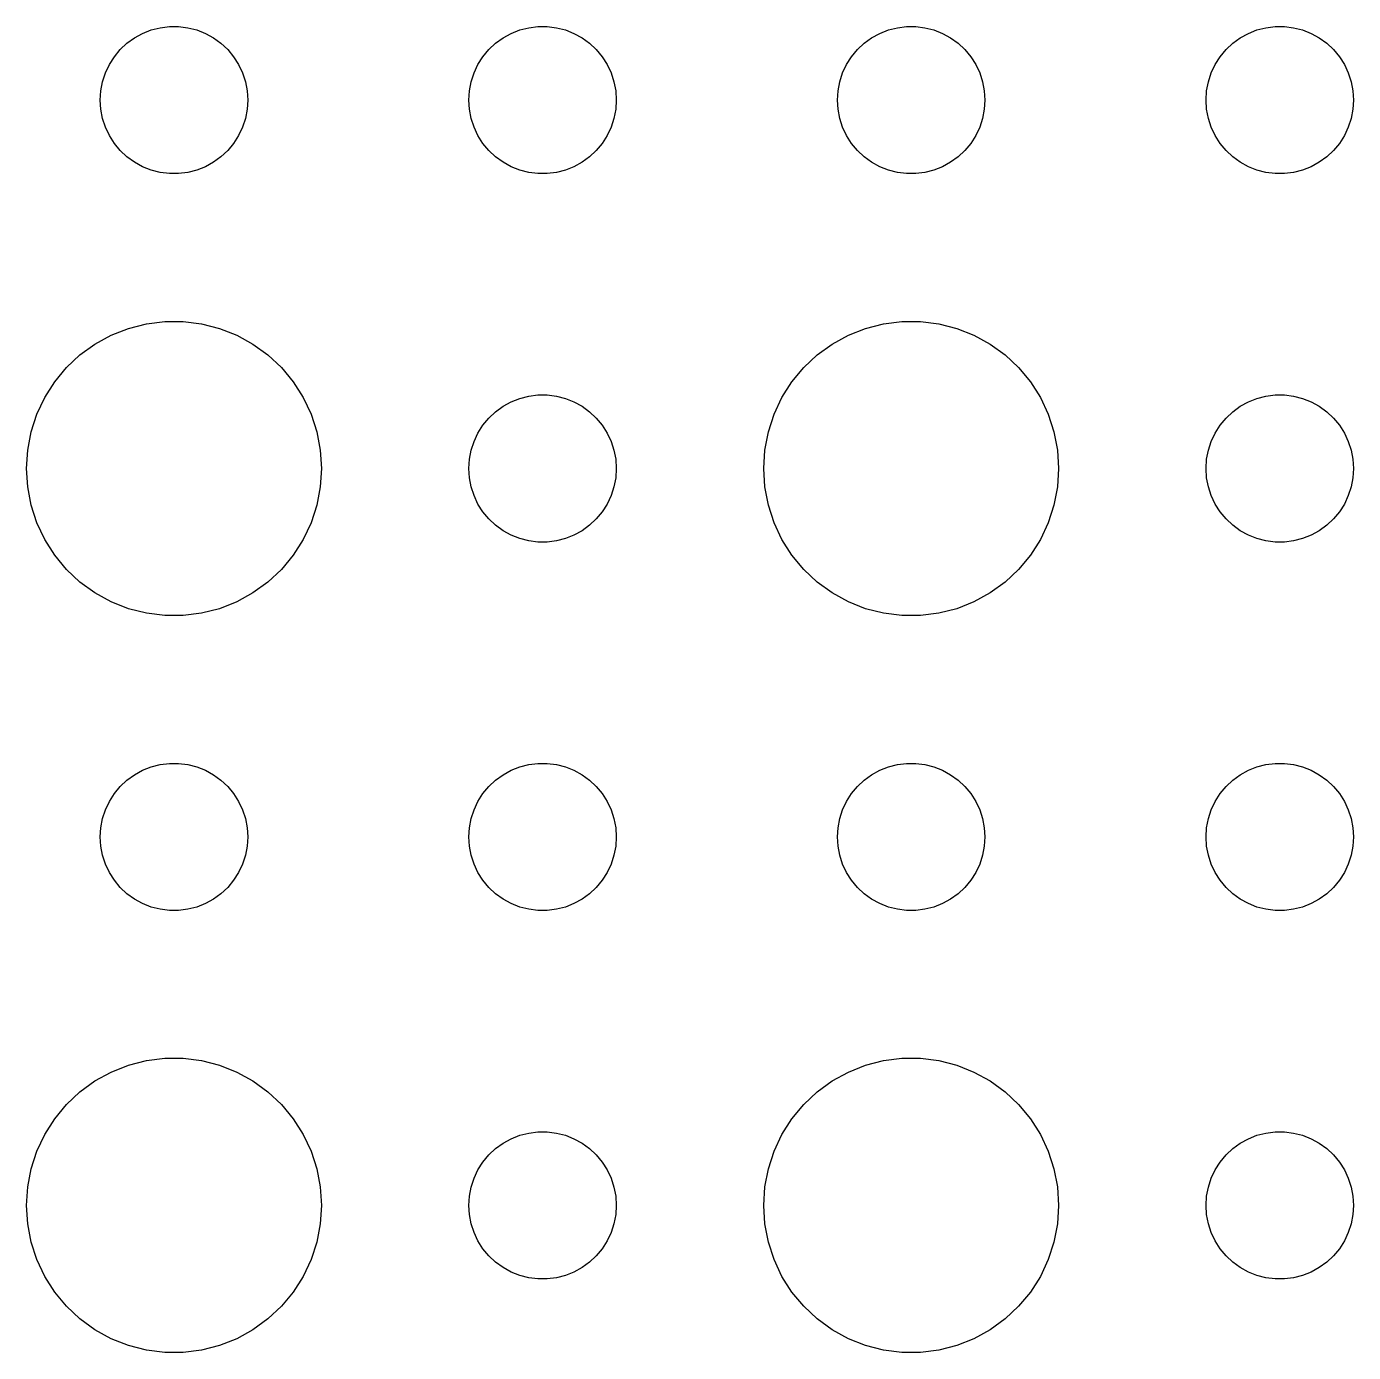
# Model space of a CAD drawing. Header units: metres. Extents: x -104 to 104, y -104 to 104.
# Drawn here: x 19.5 to 46.5, y 49.51 to 76.5 of the extents above; entities that cross this region are included whole.
import ezdxf

# ---------------------------------------------------------------- set-up
doc = ezdxf.new("R2010")
doc.units = ezdxf.units.M

msp = doc.modelspace()

# ---------------------------------------------------------------- linework, layer by layer
for p, q in [((21.8613, 76.3572), (22.0365, 76.4266)), ((22.0365, 76.4266), (22.2189, 76.4734)), ((22.2189, 76.4734), (22.4058, 76.497)), ((22.4058, 76.497), (22.5942, 76.497)), ((22.5942, 76.497), (22.7811, 76.4734)), ((22.7811, 76.4734), (22.9635, 76.4266)), ((22.9635, 76.4266), (23.1387, 76.3572)), ((29.3613, 76.3572), (29.5365, 76.4266)), ((29.5365, 76.4266), (29.7189, 76.4734)), ((29.7189, 76.4734), (29.9058, 76.497)), ((29.9058, 76.497), (30.0942, 76.497)), ((30.0942, 76.497), (30.2811, 76.4734)), ((30.2811, 76.4734), (30.4635, 76.4266)), ((30.4635, 76.4266), (30.6387, 76.3572)), ((36.8613, 76.3572), (37.0365, 76.4266)), ((37.0365, 76.4266), (37.2189, 76.4734)), ((37.2189, 76.4734), (37.4058, 76.497)), ((37.4058, 76.497), (37.5942, 76.497)), ((37.5942, 76.497), (37.7811, 76.4734)), ((37.7811, 76.4734), (37.9635, 76.4266)), ((37.9635, 76.4266), (38.1387, 76.3572)), ((44.3613, 76.3572), (44.5365, 76.4266)), ((44.5365, 76.4266), (44.7189, 76.4734)), ((44.7189, 76.4734), (44.9058, 76.497)), ((44.9058, 76.497), (45.0942, 76.497)), ((45.0942, 76.497), (45.2811, 76.4734)), ((45.2811, 76.4734), (45.4635, 76.4266)), ((45.4635, 76.4266), (45.6387, 76.3572)), ((21.4065, 76.0268), (21.5439, 76.1558)), ((21.5439, 76.1558), (21.6963, 76.2665)), ((21.6963, 76.2665), (21.8613, 76.3572)), ((23.1387, 76.3572), (23.3037, 76.2665)), ((23.3037, 76.2665), (23.4561, 76.1558)), ((23.4561, 76.1558), (23.5934, 76.0268)), ((28.9065, 76.0268), (29.0439, 76.1558)), ((29.0439, 76.1558), (29.1963, 76.2665)), ((29.1963, 76.2665), (29.3613, 76.3572)), ((30.6387, 76.3572), (30.8037, 76.2665)), ((30.8037, 76.2665), (30.9561, 76.1558)), ((30.9561, 76.1558), (31.0934, 76.0268)), ((36.4065, 76.0268), (36.5439, 76.1558)), ((36.5439, 76.1558), (36.6963, 76.2665)), ((36.6963, 76.2665), (36.8613, 76.3572)), ((38.1387, 76.3572), (38.3037, 76.2665)), ((38.3037, 76.2665), (38.4561, 76.1558)), ((38.4561, 76.1558), (38.5934, 76.0268)), ((43.9065, 76.0268), (44.0439, 76.1558)), ((44.0439, 76.1558), (44.1963, 76.2665)), ((44.1963, 76.2665), (44.3613, 76.3572)), ((45.6387, 76.3572), (45.8037, 76.2665)), ((45.8037, 76.2665), (45.9561, 76.1558)), ((45.9561, 76.1558), (46.0934, 76.0268)), ((21.1855, 75.7226), (21.2865, 75.8817)), ((21.2865, 75.8817), (21.4065, 76.0268)), ((23.5934, 76.0268), (23.7135, 75.8817)), ((23.7135, 75.8817), (23.8145, 75.7226)), ((28.6855, 75.7226), (28.7865, 75.8817)), ((28.7865, 75.8817), (28.9065, 76.0268)), ((31.0934, 76.0268), (31.2135, 75.8817)), ((31.2135, 75.8817), (31.3145, 75.7226)), ((36.1855, 75.7226), (36.2865, 75.8817)), ((36.2865, 75.8817), (36.4065, 76.0268)), ((38.5934, 76.0268), (38.7135, 75.8817)), ((38.7135, 75.8817), (38.8145, 75.7226)), ((43.6855, 75.7226), (43.7865, 75.8817)), ((43.7865, 75.8817), (43.9065, 76.0268)), ((46.0934, 76.0268), (46.2135, 75.8817)), ((46.2135, 75.8817), (46.3145, 75.7226)), ((21.1053, 75.5522), (21.1855, 75.7226)), ((23.8145, 75.7226), (23.8947, 75.5522)), ((28.6053, 75.5522), (28.6855, 75.7226)), ((31.3145, 75.7226), (31.3947, 75.5522)), ((36.1053, 75.5522), (36.1855, 75.7226)), ((38.8145, 75.7226), (38.8947, 75.5522)), ((43.6053, 75.5522), (43.6855, 75.7226)), ((46.3145, 75.7226), (46.3947, 75.5522)), ((21.0118, 75.188), (21.0471, 75.373)), ((21.0471, 75.373), (21.1053, 75.5522)), ((23.8947, 75.5522), (23.9529, 75.373)), ((23.9529, 75.373), (23.9882, 75.188)), ((28.5118, 75.188), (28.5471, 75.373)), ((28.5471, 75.373), (28.6053, 75.5522)), ((31.3947, 75.5522), (31.4529, 75.373)), ((31.4529, 75.373), (31.4882, 75.188)), ((36.0118, 75.188), (36.0471, 75.373)), ((36.0471, 75.373), (36.1053, 75.5522)), ((38.8947, 75.5522), (38.9529, 75.373)), ((38.9529, 75.373), (38.9882, 75.188)), ((43.5118, 75.188), (43.5471, 75.373)), ((43.5471, 75.373), (43.6053, 75.5522)), ((46.3947, 75.5522), (46.4529, 75.373)), ((46.4529, 75.373), (46.4882, 75.188)), ((21, 75), (21.0118, 75.188)), ((23.9882, 75.188), (24, 75)), ((28.5, 75), (28.5118, 75.188)), ((31.4882, 75.188), (31.5, 75)), ((36, 75), (36.0118, 75.188)), ((38.9882, 75.188), (39, 75)), ((43.5, 75), (43.5118, 75.188)), ((46.4882, 75.188), (46.5, 75)), ((21.0118, 74.812), (21, 75)), ((21.0471, 74.627), (21.0118, 74.812)), ((23.9882, 74.812), (23.9529, 74.627)), ((24, 75), (23.9882, 74.812)), ((28.5118, 74.812), (28.5, 75)), ((28.5471, 74.627), (28.5118, 74.812)), ((31.4882, 74.812), (31.4529, 74.627)), ((31.5, 75), (31.4882, 74.812)), ((36.0118, 74.812), (36, 75)), ((36.0471, 74.627), (36.0118, 74.812)), ((38.9882, 74.812), (38.9529, 74.627)), ((39, 75), (38.9882, 74.812)), ((43.5118, 74.812), (43.5, 75)), ((43.5471, 74.627), (43.5118, 74.812)), ((46.4882, 74.812), (46.4529, 74.627)), ((46.5, 75), (46.4882, 74.812)), ((21.1053, 74.4478), (21.0471, 74.627)), ((23.9529, 74.627), (23.8947, 74.4478)), ((28.6053, 74.4478), (28.5471, 74.627)), ((31.4529, 74.627), (31.3947, 74.4478)), ((36.1053, 74.4478), (36.0471, 74.627)), ((38.9529, 74.627), (38.8947, 74.4478)), ((43.6053, 74.4478), (43.5471, 74.627)), ((46.4529, 74.627), (46.3947, 74.4478)), ((21.1855, 74.2774), (21.1053, 74.4478)), ((21.2865, 74.1183), (21.1855, 74.2774)), ((23.8145, 74.2774), (23.7135, 74.1183)), ((23.8947, 74.4478), (23.8145, 74.2774)), ((28.6855, 74.2774), (28.6053, 74.4478)), ((28.7865, 74.1183), (28.6855, 74.2774)), ((31.3145, 74.2774), (31.2135, 74.1183)), ((31.3947, 74.4478), (31.3145, 74.2774)), ((36.1855, 74.2774), (36.1053, 74.4478)), ((36.2865, 74.1183), (36.1855, 74.2774)), ((38.8145, 74.2774), (38.7135, 74.1183)), ((38.8947, 74.4478), (38.8145, 74.2774)), ((43.6855, 74.2774), (43.6053, 74.4478)), ((43.7865, 74.1183), (43.6855, 74.2774)), ((46.3145, 74.2774), (46.2135, 74.1183)), ((46.3947, 74.4478), (46.3145, 74.2774)), ((21.4065, 73.9732), (21.2865, 74.1183)), ((23.7135, 74.1183), (23.5934, 73.9732)), ((28.9065, 73.9732), (28.7865, 74.1183)), ((31.2135, 74.1183), (31.0934, 73.9732)), ((36.4065, 73.9732), (36.2865, 74.1183)), ((38.7135, 74.1183), (38.5934, 73.9732)), ((43.9065, 73.9732), (43.7865, 74.1183)), ((46.2135, 74.1183), (46.0934, 73.9732)), ((21.5439, 73.8442), (21.4065, 73.9732)), ((21.6963, 73.7335), (21.5439, 73.8442)), ((21.8613, 73.6428), (21.6963, 73.7335)), ((23.3037, 73.7335), (23.1387, 73.6428)), ((23.4561, 73.8442), (23.3037, 73.7335)), ((23.5934, 73.9732), (23.4561, 73.8442)), ((29.0439, 73.8442), (28.9065, 73.9732)), ((29.1963, 73.7335), (29.0439, 73.8442)), ((29.3613, 73.6428), (29.1963, 73.7335)), ((30.8037, 73.7335), (30.6387, 73.6428)), ((30.9561, 73.8442), (30.8037, 73.7335)), ((31.0934, 73.9732), (30.9561, 73.8442)), ((36.5439, 73.8442), (36.4065, 73.9732)), ((36.6963, 73.7335), (36.5439, 73.8442)), ((36.8613, 73.6428), (36.6963, 73.7335)), ((38.3037, 73.7335), (38.1387, 73.6428)), ((38.4561, 73.8442), (38.3037, 73.7335)), ((38.5934, 73.9732), (38.4561, 73.8442)), ((44.0439, 73.8442), (43.9065, 73.9732)), ((44.1963, 73.7335), (44.0439, 73.8442)), ((44.3613, 73.6428), (44.1963, 73.7335)), ((45.8037, 73.7335), (45.6387, 73.6428)), ((45.9561, 73.8442), (45.8037, 73.7335)), ((46.0934, 73.9732), (45.9561, 73.8442)), ((22.0365, 73.5734), (21.8613, 73.6428)), ((22.2189, 73.5266), (22.0365, 73.5734)), ((22.4058, 73.503), (22.2189, 73.5266)), ((22.5942, 73.503), (22.4058, 73.503)), ((22.7811, 73.5266), (22.5942, 73.503)), ((22.9635, 73.5734), (22.7811, 73.5266)), ((23.1387, 73.6428), (22.9635, 73.5734)), ((29.5365, 73.5734), (29.3613, 73.6428)), ((29.7189, 73.5266), (29.5365, 73.5734)), ((29.9058, 73.503), (29.7189, 73.5266)), ((30.0942, 73.503), (29.9058, 73.503)), ((30.2811, 73.5266), (30.0942, 73.503)), ((30.4635, 73.5734), (30.2811, 73.5266)), ((30.6387, 73.6428), (30.4635, 73.5734)), ((37.0365, 73.5734), (36.8613, 73.6428)), ((37.2189, 73.5266), (37.0365, 73.5734)), ((37.4058, 73.503), (37.2189, 73.5266)), ((37.5942, 73.503), (37.4058, 73.503)), ((37.7811, 73.5266), (37.5942, 73.503)), ((37.9635, 73.5734), (37.7811, 73.5266)), ((38.1387, 73.6428), (37.9635, 73.5734)), ((44.5365, 73.5734), (44.3613, 73.6428)), ((44.7189, 73.5266), (44.5365, 73.5734)), ((44.9058, 73.503), (44.7189, 73.5266)), ((45.0942, 73.503), (44.9058, 73.503)), ((45.2811, 73.5266), (45.0942, 73.503)), ((45.4635, 73.5734), (45.2811, 73.5266)), ((45.6387, 73.6428), (45.4635, 73.5734)), ((21.9379, 70.4469), (22.3116, 70.4941)), ((22.3116, 70.4941), (22.6884, 70.4941)), ((22.6884, 70.4941), (23.0621, 70.4469)), ((36.9379, 70.4469), (37.3116, 70.4941)), ((37.3116, 70.4941), (37.6884, 70.4941)), ((37.6884, 70.4941), (38.0621, 70.4469)), ((20.8925, 70.033), (21.2227, 70.2145)), ((21.2227, 70.2145), (21.5729, 70.3532)), ((21.5729, 70.3532), (21.9379, 70.4469)), ((23.0621, 70.4469), (23.427, 70.3532)), ((23.427, 70.3532), (23.7773, 70.2145)), ((23.7773, 70.2145), (24.1075, 70.033)), ((35.8925, 70.033), (36.2227, 70.2145)), ((36.2227, 70.2145), (36.5729, 70.3532)), ((36.5729, 70.3532), (36.9379, 70.4469)), ((38.0621, 70.4469), (38.427, 70.3532)), ((38.427, 70.3532), (38.7773, 70.2145)), ((38.7773, 70.2145), (39.1075, 70.033)), ((20.5877, 69.8115), (20.8925, 70.033)), ((24.1075, 70.033), (24.4123, 69.8115)), ((35.5877, 69.8115), (35.8925, 70.033)), ((39.1075, 70.033), (39.4123, 69.8115)), ((20.3131, 69.5536), (20.5877, 69.8115)), ((24.4123, 69.8115), (24.6869, 69.5536)), ((35.3131, 69.5536), (35.5877, 69.8115)), ((39.4123, 69.8115), (39.6869, 69.5536)), ((20.0729, 69.2634), (20.3131, 69.5536)), ((24.6869, 69.5536), (24.927, 69.2634)), ((35.0729, 69.2634), (35.3131, 69.5536)), ((39.6869, 69.5536), (39.927, 69.2634)), ((19.8711, 68.9453), (20.0729, 69.2634)), ((24.927, 69.2634), (25.1289, 68.9453)), ((34.8711, 68.9453), (35.0729, 69.2634)), ((39.927, 69.2634), (40.1289, 68.9453)), ((19.7107, 68.6044), (19.8711, 68.9453)), ((25.1289, 68.9453), (25.2893, 68.6044)), ((29.1963, 68.7665), (29.3613, 68.8572)), ((29.3613, 68.8572), (29.5365, 68.9266)), ((29.5365, 68.9266), (29.7189, 68.9734)), ((29.7189, 68.9734), (29.9058, 68.997)), ((29.9058, 68.997), (30.0942, 68.997)), ((30.0942, 68.997), (30.2811, 68.9734)), ((30.2811, 68.9734), (30.4635, 68.9266)), ((30.4635, 68.9266), (30.6387, 68.8572)), ((30.6387, 68.8572), (30.8037, 68.7665)), ((34.7107, 68.6044), (34.8711, 68.9453)), ((40.1289, 68.9453), (40.2893, 68.6044)), ((44.1963, 68.7665), (44.3613, 68.8572)), ((44.3613, 68.8572), (44.5365, 68.9266)), ((44.5365, 68.9266), (44.7189, 68.9734)), ((44.7189, 68.9734), (44.9058, 68.997)), ((44.9058, 68.997), (45.0942, 68.997)), ((45.0942, 68.997), (45.2811, 68.9734)), ((45.2811, 68.9734), (45.4635, 68.9266)), ((45.4635, 68.9266), (45.6387, 68.8572)), ((45.6387, 68.8572), (45.8037, 68.7665)), ((19.5942, 68.2461), (19.7107, 68.6044)), ((25.2893, 68.6044), (25.4057, 68.2461)), ((28.9065, 68.5268), (29.0439, 68.6558)), ((29.0439, 68.6558), (29.1963, 68.7665)), ((30.8037, 68.7665), (30.9561, 68.6558)), ((30.9561, 68.6558), (31.0934, 68.5268)), ((34.5942, 68.2461), (34.7107, 68.6044)), ((40.2893, 68.6044), (40.4057, 68.2461)), ((43.9065, 68.5268), (44.0439, 68.6558)), ((44.0439, 68.6558), (44.1963, 68.7665)), ((45.8037, 68.7665), (45.9561, 68.6558)), ((45.9561, 68.6558), (46.0934, 68.5268)), ((28.6855, 68.2226), (28.7865, 68.3817)), ((28.7865, 68.3817), (28.9065, 68.5268)), ((31.0934, 68.5268), (31.2135, 68.3817)), ((31.2135, 68.3817), (31.3145, 68.2226)), ((43.6855, 68.2226), (43.7865, 68.3817)), ((43.7865, 68.3817), (43.9065, 68.5268)), ((46.0934, 68.5268), (46.2135, 68.3817)), ((46.2135, 68.3817), (46.3145, 68.2226)), ((19.5237, 67.876), (19.5942, 68.2461)), ((25.4057, 68.2461), (25.4763, 67.876)), ((28.5471, 67.873), (28.6053, 68.0522)), ((28.6053, 68.0522), (28.6855, 68.2226)), ((31.3145, 68.2226), (31.3947, 68.0522)), ((31.3947, 68.0522), (31.4529, 67.873)), ((34.5237, 67.876), (34.5942, 68.2461)), ((40.4057, 68.2461), (40.4763, 67.876)), ((43.5471, 67.873), (43.6053, 68.0522)), ((43.6053, 68.0522), (43.6855, 68.2226)), ((46.3145, 68.2226), (46.3947, 68.0522)), ((46.3947, 68.0522), (46.4529, 67.873)), ((19.5, 67.5), (19.5237, 67.876)), ((25.4763, 67.876), (25.5, 67.5)), ((28.5118, 67.688), (28.5471, 67.873)), ((31.4529, 67.873), (31.4882, 67.688)), ((34.5, 67.5), (34.5237, 67.876)), ((40.4763, 67.876), (40.5, 67.5)), ((43.5118, 67.688), (43.5471, 67.873)), ((46.4529, 67.873), (46.4882, 67.688)), ((28.5, 67.5), (28.5118, 67.688)), ((31.4882, 67.688), (31.5, 67.5)), ((43.5, 67.5), (43.5118, 67.688)), ((46.4882, 67.688), (46.5, 67.5)), ((19.5237, 67.124), (19.5, 67.5)), ((25.5, 67.5), (25.4763, 67.124)), ((28.5118, 67.312), (28.5, 67.5)), ((28.5471, 67.127), (28.5118, 67.312)), ((31.4882, 67.312), (31.4529, 67.127)), ((31.5, 67.5), (31.4882, 67.312)), ((34.5237, 67.124), (34.5, 67.5)), ((40.5, 67.5), (40.4763, 67.124)), ((43.5118, 67.312), (43.5, 67.5)), ((43.5471, 67.127), (43.5118, 67.312)), ((46.4882, 67.312), (46.4529, 67.127)), ((46.5, 67.5), (46.4882, 67.312)), ((19.5942, 66.7539), (19.5237, 67.124)), ((25.4763, 67.124), (25.4057, 66.7539)), ((28.6053, 66.9478), (28.5471, 67.127)), ((31.4529, 67.127), (31.3947, 66.9478)), ((34.5942, 66.7539), (34.5237, 67.124)), ((40.4763, 67.124), (40.4057, 66.7539)), ((43.6053, 66.9478), (43.5471, 67.127)), ((46.4529, 67.127), (46.3947, 66.9478)), ((19.7107, 66.3956), (19.5942, 66.7539)), ((25.4057, 66.7539), (25.2893, 66.3956)), ((28.6855, 66.7774), (28.6053, 66.9478)), ((28.7865, 66.6183), (28.6855, 66.7774)), ((31.3145, 66.7774), (31.2135, 66.6183)), ((31.3947, 66.9478), (31.3145, 66.7774)), ((34.7107, 66.3956), (34.5942, 66.7539)), ((40.4057, 66.7539), (40.2893, 66.3956)), ((43.6855, 66.7774), (43.6053, 66.9478)), ((43.7865, 66.6183), (43.6855, 66.7774)), ((46.3145, 66.7774), (46.2135, 66.6183)), ((46.3947, 66.9478), (46.3145, 66.7774)), ((28.9065, 66.4732), (28.7865, 66.6183)), ((29.0439, 66.3442), (28.9065, 66.4732)), ((31.0934, 66.4732), (30.9561, 66.3442)), ((31.2135, 66.6183), (31.0934, 66.4732)), ((43.9065, 66.4732), (43.7865, 66.6183)), ((44.0439, 66.3442), (43.9065, 66.4732)), ((46.0934, 66.4732), (45.9561, 66.3442)), ((46.2135, 66.6183), (46.0934, 66.4732)), ((19.8711, 66.0547), (19.7107, 66.3956)), ((25.2893, 66.3956), (25.1289, 66.0547)), ((29.1963, 66.2335), (29.0439, 66.3442)), ((29.3613, 66.1428), (29.1963, 66.2335)), ((30.8037, 66.2335), (30.6387, 66.1428)), ((30.9561, 66.3442), (30.8037, 66.2335)), ((34.8711, 66.0547), (34.7107, 66.3956)), ((40.2893, 66.3956), (40.1289, 66.0547)), ((44.1963, 66.2335), (44.0439, 66.3442)), ((44.3613, 66.1428), (44.1963, 66.2335)), ((45.8037, 66.2335), (45.6387, 66.1428)), ((45.9561, 66.3442), (45.8037, 66.2335)), ((20.0729, 65.7366), (19.8711, 66.0547)), ((25.1289, 66.0547), (24.927, 65.7366)), ((29.5365, 66.0734), (29.3613, 66.1428)), ((29.7189, 66.0266), (29.5365, 66.0734)), ((29.9058, 66.003), (29.7189, 66.0266)), ((30.0942, 66.003), (29.9058, 66.003)), ((30.2811, 66.0266), (30.0942, 66.003)), ((30.4635, 66.0734), (30.2811, 66.0266)), ((30.6387, 66.1428), (30.4635, 66.0734)), ((35.0729, 65.7366), (34.8711, 66.0547)), ((40.1289, 66.0547), (39.927, 65.7366)), ((44.5365, 66.0734), (44.3613, 66.1428)), ((44.7189, 66.0266), (44.5365, 66.0734)), ((44.9058, 66.003), (44.7189, 66.0266)), ((45.0942, 66.003), (44.9058, 66.003)), ((45.2811, 66.0266), (45.0942, 66.003)), ((45.4635, 66.0734), (45.2811, 66.0266)), ((45.6387, 66.1428), (45.4635, 66.0734)), ((20.3131, 65.4464), (20.0729, 65.7366)), ((24.927, 65.7366), (24.6869, 65.4464)), ((35.3131, 65.4464), (35.0729, 65.7366)), ((39.927, 65.7366), (39.6869, 65.4464)), ((20.5877, 65.1885), (20.3131, 65.4464)), ((24.6869, 65.4464), (24.4123, 65.1885)), ((35.5877, 65.1885), (35.3131, 65.4464)), ((39.6869, 65.4464), (39.4123, 65.1885)), ((20.8925, 64.967), (20.5877, 65.1885)), ((24.4123, 65.1885), (24.1075, 64.967)), ((35.8925, 64.967), (35.5877, 65.1885)), ((39.4123, 65.1885), (39.1075, 64.967)), ((21.2227, 64.7855), (20.8925, 64.967)), ((24.1075, 64.967), (23.7773, 64.7855)), ((36.2227, 64.7855), (35.8925, 64.967)), ((39.1075, 64.967), (38.7773, 64.7855)), ((21.5729, 64.6468), (21.2227, 64.7855)), ((21.9379, 64.5531), (21.5729, 64.6468)), ((22.3116, 64.5059), (21.9379, 64.5531)), ((23.0621, 64.5531), (22.6884, 64.5059)), ((23.427, 64.6468), (23.0621, 64.5531)), ((23.7773, 64.7855), (23.427, 64.6468)), ((36.5729, 64.6468), (36.2227, 64.7855)), ((36.9379, 64.5531), (36.5729, 64.6468)), ((37.3116, 64.5059), (36.9379, 64.5531)), ((38.0621, 64.5531), (37.6884, 64.5059)), ((38.427, 64.6468), (38.0621, 64.5531)), ((38.7773, 64.7855), (38.427, 64.6468)), ((22.6884, 64.5059), (22.3116, 64.5059)), ((37.6884, 64.5059), (37.3116, 64.5059)), ((21.6963, 61.2665), (21.8613, 61.3572)), ((21.8613, 61.3572), (22.0365, 61.4266)), ((22.0365, 61.4266), (22.2189, 61.4734)), ((22.2189, 61.4734), (22.4058, 61.497)), ((22.4058, 61.497), (22.5942, 61.497)), ((22.5942, 61.497), (22.7811, 61.4734)), ((22.7811, 61.4734), (22.9635, 61.4266)), ((22.9635, 61.4266), (23.1387, 61.3572)), ((23.1387, 61.3572), (23.3037, 61.2665)), ((29.1963, 61.2665), (29.3613, 61.3572)), ((29.3613, 61.3572), (29.5365, 61.4266)), ((29.5365, 61.4266), (29.7189, 61.4734)), ((29.7189, 61.4734), (29.9058, 61.497)), ((29.9058, 61.497), (30.0942, 61.497)), ((30.0942, 61.497), (30.2811, 61.4734)), ((30.2811, 61.4734), (30.4635, 61.4266)), ((30.4635, 61.4266), (30.6387, 61.3572)), ((30.6387, 61.3572), (30.8037, 61.2665)), ((36.6963, 61.2665), (36.8613, 61.3572)), ((36.8613, 61.3572), (37.0365, 61.4266)), ((37.0365, 61.4266), (37.2189, 61.4734)), ((37.2189, 61.4734), (37.4058, 61.497)), ((37.4058, 61.497), (37.5942, 61.497)), ((37.5942, 61.497), (37.7811, 61.4734)), ((37.7811, 61.4734), (37.9635, 61.4266)), ((37.9635, 61.4266), (38.1387, 61.3572)), ((38.1387, 61.3572), (38.3037, 61.2665)), ((44.1963, 61.2665), (44.3613, 61.3572)), ((44.3613, 61.3572), (44.5365, 61.4266)), ((44.5365, 61.4266), (44.7189, 61.4734)), ((44.7189, 61.4734), (44.9058, 61.497)), ((44.9058, 61.497), (45.0942, 61.497)), ((45.0942, 61.497), (45.2811, 61.4734)), ((45.2811, 61.4734), (45.4635, 61.4266)), ((45.4635, 61.4266), (45.6387, 61.3572)), ((45.6387, 61.3572), (45.8037, 61.2665)), ((21.2865, 60.8817), (21.4065, 61.0268)), ((21.4065, 61.0268), (21.5439, 61.1558)), ((21.5439, 61.1558), (21.6963, 61.2665)), ((23.3037, 61.2665), (23.4561, 61.1558)), ((23.4561, 61.1558), (23.5934, 61.0268)), ((23.5934, 61.0268), (23.7135, 60.8817)), ((28.7865, 60.8817), (28.9065, 61.0268)), ((28.9065, 61.0268), (29.0439, 61.1558)), ((29.0439, 61.1558), (29.1963, 61.2665)), ((30.8037, 61.2665), (30.9561, 61.1558)), ((30.9561, 61.1558), (31.0934, 61.0268)), ((31.0934, 61.0268), (31.2135, 60.8817)), ((36.2865, 60.8817), (36.4065, 61.0268)), ((36.4065, 61.0268), (36.5439, 61.1558)), ((36.5439, 61.1558), (36.6963, 61.2665)), ((38.3037, 61.2665), (38.4561, 61.1558)), ((38.4561, 61.1558), (38.5934, 61.0268)), ((38.5934, 61.0268), (38.7135, 60.8817)), ((43.7865, 60.8817), (43.9065, 61.0268)), ((43.9065, 61.0268), (44.0439, 61.1558)), ((44.0439, 61.1558), (44.1963, 61.2665)), ((45.8037, 61.2665), (45.9561, 61.1558)), ((45.9561, 61.1558), (46.0934, 61.0268)), ((46.0934, 61.0268), (46.2135, 60.8817)), ((21.1855, 60.7226), (21.2865, 60.8817)), ((23.7135, 60.8817), (23.8145, 60.7226)), ((28.6855, 60.7226), (28.7865, 60.8817)), ((31.2135, 60.8817), (31.3145, 60.7226)), ((36.1855, 60.7226), (36.2865, 60.8817)), ((38.7135, 60.8817), (38.8145, 60.7226)), ((43.6855, 60.7226), (43.7865, 60.8817)), ((46.2135, 60.8817), (46.3145, 60.7226)), ((21.0471, 60.373), (21.1053, 60.5522)), ((21.1053, 60.5522), (21.1855, 60.7226)), ((23.8145, 60.7226), (23.8947, 60.5522)), ((23.8947, 60.5522), (23.9529, 60.373)), ((28.5471, 60.373), (28.6053, 60.5522)), ((28.6053, 60.5522), (28.6855, 60.7226)), ((31.3145, 60.7226), (31.3947, 60.5522)), ((31.3947, 60.5522), (31.4529, 60.373)), ((36.0471, 60.373), (36.1053, 60.5522)), ((36.1053, 60.5522), (36.1855, 60.7226)), ((38.8145, 60.7226), (38.8947, 60.5522)), ((38.8947, 60.5522), (38.9529, 60.373)), ((43.5471, 60.373), (43.6053, 60.5522)), ((43.6053, 60.5522), (43.6855, 60.7226)), ((46.3145, 60.7226), (46.3947, 60.5522)), ((46.3947, 60.5522), (46.4529, 60.373)), ((21.0118, 60.188), (21.0471, 60.373)), ((23.9529, 60.373), (23.9882, 60.188)), ((28.5118, 60.188), (28.5471, 60.373)), ((31.4529, 60.373), (31.4882, 60.188)), ((36.0118, 60.188), (36.0471, 60.373)), ((38.9529, 60.373), (38.9882, 60.188)), ((43.5118, 60.188), (43.5471, 60.373)), ((46.4529, 60.373), (46.4882, 60.188)), ((21, 60), (21.0118, 60.188)), ((21.0118, 59.812), (21, 60)), ((23.9882, 60.188), (24, 60)), ((24, 60), (23.9882, 59.812)), ((28.5, 60), (28.5118, 60.188)), ((28.5118, 59.812), (28.5, 60)), ((31.4882, 60.188), (31.5, 60)), ((31.5, 60), (31.4882, 59.812)), ((36, 60), (36.0118, 60.188)), ((36.0118, 59.812), (36, 60)), ((38.9882, 60.188), (39, 60)), ((39, 60), (38.9882, 59.812)), ((43.5, 60), (43.5118, 60.188)), ((43.5118, 59.812), (43.5, 60)), ((46.4882, 60.188), (46.5, 60)), ((46.5, 60), (46.4882, 59.812)), ((21.0471, 59.627), (21.0118, 59.812)), ((23.9882, 59.812), (23.9529, 59.627)), ((28.5471, 59.627), (28.5118, 59.812)), ((31.4882, 59.812), (31.4529, 59.627)), ((36.0471, 59.627), (36.0118, 59.812)), ((38.9882, 59.812), (38.9529, 59.627)), ((43.5471, 59.627), (43.5118, 59.812)), ((46.4882, 59.812), (46.4529, 59.627)), ((21.1053, 59.4478), (21.0471, 59.627)), ((21.1855, 59.2774), (21.1053, 59.4478)), ((23.8947, 59.4478), (23.8145, 59.2774)), ((23.9529, 59.627), (23.8947, 59.4478)), ((28.6053, 59.4478), (28.5471, 59.627)), ((28.6855, 59.2774), (28.6053, 59.4478)), ((31.3947, 59.4478), (31.3145, 59.2774)), ((31.4529, 59.627), (31.3947, 59.4478)), ((36.1053, 59.4478), (36.0471, 59.627)), ((36.1855, 59.2774), (36.1053, 59.4478)), ((38.8947, 59.4478), (38.8145, 59.2774)), ((38.9529, 59.627), (38.8947, 59.4478)), ((43.6053, 59.4478), (43.5471, 59.627)), ((43.6855, 59.2774), (43.6053, 59.4478)), ((46.3947, 59.4478), (46.3145, 59.2774)), ((46.4529, 59.627), (46.3947, 59.4478)), ((21.2865, 59.1183), (21.1855, 59.2774)), ((23.8145, 59.2774), (23.7135, 59.1183)), ((28.7865, 59.1183), (28.6855, 59.2774)), ((31.3145, 59.2774), (31.2135, 59.1183)), ((36.2865, 59.1183), (36.1855, 59.2774)), ((38.8145, 59.2774), (38.7135, 59.1183)), ((43.7865, 59.1183), (43.6855, 59.2774)), ((46.3145, 59.2774), (46.2135, 59.1183)), ((21.4065, 58.9732), (21.2865, 59.1183)), ((21.5439, 58.8442), (21.4065, 58.9732)), ((23.5934, 58.9732), (23.4561, 58.8442)), ((23.7135, 59.1183), (23.5934, 58.9732)), ((28.9065, 58.9732), (28.7865, 59.1183)), ((29.0439, 58.8442), (28.9065, 58.9732)), ((31.0934, 58.9732), (30.9561, 58.8442)), ((31.2135, 59.1183), (31.0934, 58.9732)), ((36.4065, 58.9732), (36.2865, 59.1183)), ((36.5439, 58.8442), (36.4065, 58.9732)), ((38.5934, 58.9732), (38.4561, 58.8442)), ((38.7135, 59.1183), (38.5934, 58.9732)), ((43.9065, 58.9732), (43.7865, 59.1183)), ((44.0439, 58.8442), (43.9065, 58.9732)), ((46.0934, 58.9732), (45.9561, 58.8442)), ((46.2135, 59.1183), (46.0934, 58.9732)), ((21.6963, 58.7335), (21.5439, 58.8442)), ((21.8613, 58.6428), (21.6963, 58.7335)), ((22.0365, 58.5734), (21.8613, 58.6428)), ((23.1387, 58.6428), (22.9635, 58.5734)), ((23.3037, 58.7335), (23.1387, 58.6428)), ((23.4561, 58.8442), (23.3037, 58.7335)), ((29.1963, 58.7335), (29.0439, 58.8442)), ((29.3613, 58.6428), (29.1963, 58.7335)), ((29.5365, 58.5734), (29.3613, 58.6428)), ((30.6387, 58.6428), (30.4635, 58.5734)), ((30.8037, 58.7335), (30.6387, 58.6428)), ((30.9561, 58.8442), (30.8037, 58.7335)), ((36.6963, 58.7335), (36.5439, 58.8442)), ((36.8613, 58.6428), (36.6963, 58.7335)), ((37.0365, 58.5734), (36.8613, 58.6428)), ((38.1387, 58.6428), (37.9635, 58.5734)), ((38.3037, 58.7335), (38.1387, 58.6428)), ((38.4561, 58.8442), (38.3037, 58.7335)), ((44.1963, 58.7335), (44.0439, 58.8442)), ((44.3613, 58.6428), (44.1963, 58.7335)), ((44.5365, 58.5734), (44.3613, 58.6428)), ((45.6387, 58.6428), (45.4635, 58.5734)), ((45.8037, 58.7335), (45.6387, 58.6428)), ((45.9561, 58.8442), (45.8037, 58.7335)), ((22.2189, 58.5266), (22.0365, 58.5734)), ((22.4058, 58.503), (22.2189, 58.5266)), ((22.5942, 58.503), (22.4058, 58.503)), ((22.7811, 58.5266), (22.5942, 58.503)), ((22.9635, 58.5734), (22.7811, 58.5266)), ((29.7189, 58.5266), (29.5365, 58.5734)), ((29.9058, 58.503), (29.7189, 58.5266)), ((30.0942, 58.503), (29.9058, 58.503)), ((30.2811, 58.5266), (30.0942, 58.503)), ((30.4635, 58.5734), (30.2811, 58.5266)), ((37.2189, 58.5266), (37.0365, 58.5734)), ((37.4058, 58.503), (37.2189, 58.5266)), ((37.5942, 58.503), (37.4058, 58.503)), ((37.7811, 58.5266), (37.5942, 58.503)), ((37.9635, 58.5734), (37.7811, 58.5266)), ((44.7189, 58.5266), (44.5365, 58.5734)), ((44.9058, 58.503), (44.7189, 58.5266)), ((45.0942, 58.503), (44.9058, 58.503)), ((45.2811, 58.5266), (45.0942, 58.503)), ((45.4635, 58.5734), (45.2811, 58.5266)), ((21.2227, 55.2145), (21.5729, 55.3532)), ((21.5729, 55.3532), (21.9379, 55.4469)), ((21.9379, 55.4469), (22.3116, 55.4941)), ((22.3116, 55.4941), (22.6884, 55.4941)), ((22.6884, 55.4941), (23.0621, 55.4469)), ((23.0621, 55.4469), (23.427, 55.3532)), ((23.427, 55.3532), (23.7773, 55.2145)), ((36.2227, 55.2145), (36.5729, 55.3532)), ((36.5729, 55.3532), (36.9379, 55.4469)), ((36.9379, 55.4469), (37.3116, 55.4941)), ((37.3116, 55.4941), (37.6884, 55.4941)), ((37.6884, 55.4941), (38.0621, 55.4469)), ((38.0621, 55.4469), (38.427, 55.3532)), ((38.427, 55.3532), (38.7773, 55.2145)), ((20.8925, 55.033), (21.2227, 55.2145)), ((23.7773, 55.2145), (24.1075, 55.033)), ((35.8925, 55.033), (36.2227, 55.2145)), ((38.7773, 55.2145), (39.1075, 55.033)), ((20.3131, 54.5536), (20.5877, 54.8115)), ((20.5877, 54.8115), (20.8925, 55.033)), ((24.1075, 55.033), (24.4123, 54.8115)), ((24.4123, 54.8115), (24.6869, 54.5536)), ((35.3131, 54.5536), (35.5877, 54.8115)), ((35.5877, 54.8115), (35.8925, 55.033)), ((39.1075, 55.033), (39.4123, 54.8115)), ((39.4123, 54.8115), (39.6869, 54.5536)), ((20.0729, 54.2634), (20.3131, 54.5536)), ((24.6869, 54.5536), (24.927, 54.2634)), ((35.0729, 54.2634), (35.3131, 54.5536)), ((39.6869, 54.5536), (39.927, 54.2634)), ((19.8711, 53.9453), (20.0729, 54.2634)), ((24.927, 54.2634), (25.1289, 53.9453)), ((34.8711, 53.9453), (35.0729, 54.2634)), ((39.927, 54.2634), (40.1289, 53.9453)), ((19.7107, 53.6044), (19.8711, 53.9453)), ((25.1289, 53.9453), (25.2893, 53.6044)), ((29.0439, 53.6558), (29.1963, 53.7665)), ((29.1963, 53.7665), (29.3613, 53.8572)), ((29.3613, 53.8572), (29.5365, 53.9266)), ((29.5365, 53.9266), (29.7189, 53.9734)), ((29.7189, 53.9734), (29.9058, 53.997)), ((29.9058, 53.997), (30.0942, 53.997)), ((30.0942, 53.997), (30.2811, 53.9734)), ((30.2811, 53.9734), (30.4635, 53.9266)), ((30.4635, 53.9266), (30.6387, 53.8572)), ((30.6387, 53.8572), (30.8037, 53.7665)), ((30.8037, 53.7665), (30.9561, 53.6558)), ((34.7107, 53.6044), (34.8711, 53.9453)), ((40.1289, 53.9453), (40.2893, 53.6044)), ((44.0439, 53.6558), (44.1963, 53.7665)), ((44.1963, 53.7665), (44.3613, 53.8572)), ((44.3613, 53.8572), (44.5365, 53.9266)), ((44.5365, 53.9266), (44.7189, 53.9734)), ((44.7189, 53.9734), (44.9058, 53.997)), ((44.9058, 53.997), (45.0942, 53.997)), ((45.0942, 53.997), (45.2811, 53.9734)), ((45.2811, 53.9734), (45.4635, 53.9266)), ((45.4635, 53.9266), (45.6387, 53.8572)), ((45.6387, 53.8572), (45.8037, 53.7665)), ((45.8037, 53.7665), (45.9561, 53.6558)), ((19.5942, 53.2461), (19.7107, 53.6044)), ((25.2893, 53.6044), (25.4057, 53.2461)), ((28.7865, 53.3817), (28.9065, 53.5268)), ((28.9065, 53.5268), (29.0439, 53.6558)), ((30.9561, 53.6558), (31.0934, 53.5268)), ((31.0934, 53.5268), (31.2135, 53.3817)), ((34.5942, 53.2461), (34.7107, 53.6044)), ((40.2893, 53.6044), (40.4057, 53.2461)), ((43.7865, 53.3817), (43.9065, 53.5268)), ((43.9065, 53.5268), (44.0439, 53.6558)), ((45.9561, 53.6558), (46.0934, 53.5268)), ((46.0934, 53.5268), (46.2135, 53.3817)), ((19.5237, 52.876), (19.5942, 53.2461)), ((25.4057, 53.2461), (25.4763, 52.876)), ((28.6053, 53.0522), (28.6855, 53.2226)), ((28.6855, 53.2226), (28.7865, 53.3817)), ((31.2135, 53.3817), (31.3145, 53.2226)), ((31.3145, 53.2226), (31.3947, 53.0522)), ((34.5237, 52.876), (34.5942, 53.2461)), ((40.4057, 53.2461), (40.4763, 52.876)), ((43.6053, 53.0522), (43.6855, 53.2226)), ((43.6855, 53.2226), (43.7865, 53.3817)), ((46.2135, 53.3817), (46.3145, 53.2226)), ((46.3145, 53.2226), (46.3947, 53.0522)), ((28.5471, 52.873), (28.6053, 53.0522)), ((31.3947, 53.0522), (31.4529, 52.873)), ((43.5471, 52.873), (43.6053, 53.0522)), ((46.3947, 53.0522), (46.4529, 52.873)), ((19.5, 52.5), (19.5237, 52.876)), ((25.4763, 52.876), (25.5, 52.5)), ((28.5, 52.5), (28.5118, 52.688)), ((28.5118, 52.688), (28.5471, 52.873)), ((31.4529, 52.873), (31.4882, 52.688)), ((31.4882, 52.688), (31.5, 52.5)), ((34.5, 52.5), (34.5237, 52.876)), ((40.4763, 52.876), (40.5, 52.5)), ((43.5, 52.5), (43.5118, 52.688)), ((43.5118, 52.688), (43.5471, 52.873)), ((46.4529, 52.873), (46.4882, 52.688)), ((46.4882, 52.688), (46.5, 52.5)), ((19.5237, 52.124), (19.5, 52.5)), ((25.5, 52.5), (25.4763, 52.124)), ((28.5118, 52.312), (28.5, 52.5)), ((31.5, 52.5), (31.4882, 52.312)), ((34.5237, 52.124), (34.5, 52.5)), ((40.5, 52.5), (40.4763, 52.124)), ((43.5118, 52.312), (43.5, 52.5)), ((46.5, 52.5), (46.4882, 52.312)), ((19.5942, 51.7539), (19.5237, 52.124)), ((25.4763, 52.124), (25.4057, 51.7539)), ((28.5471, 52.127), (28.5118, 52.312)), ((28.6053, 51.9478), (28.5471, 52.127)), ((31.4529, 52.127), (31.3947, 51.9478)), ((31.4882, 52.312), (31.4529, 52.127)), ((34.5942, 51.7539), (34.5237, 52.124)), ((40.4763, 52.124), (40.4057, 51.7539)), ((43.5471, 52.127), (43.5118, 52.312)), ((43.6053, 51.9478), (43.5471, 52.127)), ((46.4529, 52.127), (46.3947, 51.9478)), ((46.4882, 52.312), (46.4529, 52.127)), ((28.6855, 51.7774), (28.6053, 51.9478)), ((31.3947, 51.9478), (31.3145, 51.7774)), ((43.6855, 51.7774), (43.6053, 51.9478)), ((46.3947, 51.9478), (46.3145, 51.7774)), ((19.7107, 51.3956), (19.5942, 51.7539)), ((25.4057, 51.7539), (25.2893, 51.3956)), ((28.7865, 51.6183), (28.6855, 51.7774)), ((28.9065, 51.4732), (28.7865, 51.6183)), ((31.2135, 51.6183), (31.0934, 51.4732)), ((31.3145, 51.7774), (31.2135, 51.6183)), ((34.7107, 51.3956), (34.5942, 51.7539)), ((40.4057, 51.7539), (40.2893, 51.3956)), ((43.7865, 51.6183), (43.6855, 51.7774)), ((43.9065, 51.4732), (43.7865, 51.6183)), ((46.2135, 51.6183), (46.0934, 51.4732)), ((46.3145, 51.7774), (46.2135, 51.6183)), ((19.8711, 51.0547), (19.7107, 51.3956)), ((25.2893, 51.3956), (25.1289, 51.0547)), ((29.0439, 51.3442), (28.9065, 51.4732)), ((29.1963, 51.2335), (29.0439, 51.3442)), ((30.9561, 51.3442), (30.8037, 51.2335)), ((31.0934, 51.4732), (30.9561, 51.3442)), ((34.8711, 51.0547), (34.7107, 51.3956)), ((40.2893, 51.3956), (40.1289, 51.0547)), ((44.0439, 51.3442), (43.9065, 51.4732)), ((44.1963, 51.2335), (44.0439, 51.3442)), ((45.9561, 51.3442), (45.8037, 51.2335)), ((46.0934, 51.4732), (45.9561, 51.3442)), ((20.0729, 50.7366), (19.8711, 51.0547)), ((25.1289, 51.0547), (24.927, 50.7366)), ((29.3613, 51.1428), (29.1963, 51.2335)), ((29.5365, 51.0734), (29.3613, 51.1428)), ((29.7189, 51.0266), (29.5365, 51.0734)), ((30.4635, 51.0734), (30.2811, 51.0266)), ((30.6387, 51.1428), (30.4635, 51.0734)), ((30.8037, 51.2335), (30.6387, 51.1428)), ((35.0729, 50.7366), (34.8711, 51.0547)), ((40.1289, 51.0547), (39.927, 50.7366)), ((44.3613, 51.1428), (44.1963, 51.2335)), ((44.5365, 51.0734), (44.3613, 51.1428)), ((44.7189, 51.0266), (44.5365, 51.0734)), ((45.4635, 51.0734), (45.2811, 51.0266)), ((45.6387, 51.1428), (45.4635, 51.0734)), ((45.8037, 51.2335), (45.6387, 51.1428)), ((29.9058, 51.003), (29.7189, 51.0266)), ((30.0942, 51.003), (29.9058, 51.003)), ((30.2811, 51.0266), (30.0942, 51.003)), ((44.9058, 51.003), (44.7189, 51.0266)), ((45.0942, 51.003), (44.9058, 51.003)), ((45.2811, 51.0266), (45.0942, 51.003)), ((20.3131, 50.4464), (20.0729, 50.7366)), ((24.927, 50.7366), (24.6869, 50.4464)), ((35.3131, 50.4464), (35.0729, 50.7366)), ((39.927, 50.7366), (39.6869, 50.4464)), ((20.5877, 50.1885), (20.3131, 50.4464)), ((24.6869, 50.4464), (24.4123, 50.1885)), ((35.5877, 50.1885), (35.3131, 50.4464)), ((39.6869, 50.4464), (39.4123, 50.1885)), ((20.8925, 49.967), (20.5877, 50.1885)), ((21.2227, 49.7855), (20.8925, 49.967)), ((24.1075, 49.967), (23.7773, 49.7855)), ((24.4123, 50.1885), (24.1075, 49.967)), ((35.8925, 49.967), (35.5877, 50.1885)), ((36.2227, 49.7855), (35.8925, 49.967)), ((39.1075, 49.967), (38.7773, 49.7855)), ((39.4123, 50.1885), (39.1075, 49.967)), ((21.5729, 49.6468), (21.2227, 49.7855)), ((23.7773, 49.7855), (23.427, 49.6468)), ((36.5729, 49.6468), (36.2227, 49.7855)), ((38.7773, 49.7855), (38.427, 49.6468)), ((21.9379, 49.5531), (21.5729, 49.6468)), ((22.3116, 49.5059), (21.9379, 49.5531)), ((22.6884, 49.5059), (22.3116, 49.5059)), ((23.0621, 49.5531), (22.6884, 49.5059)), ((23.427, 49.6468), (23.0621, 49.5531)), ((36.9379, 49.5531), (36.5729, 49.6468)), ((37.3116, 49.5059), (36.9379, 49.5531)), ((37.6884, 49.5059), (37.3116, 49.5059)), ((38.0621, 49.5531), (37.6884, 49.5059)), ((38.427, 49.6468), (38.0621, 49.5531))]:
    msp.add_line(p, q)

doc.saveas('drawing.dxf')
